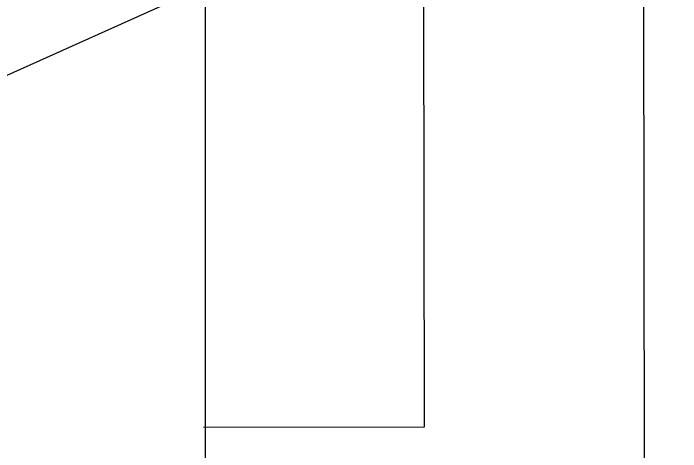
# Model space of a CAD drawing. Header units: metres. Extents: x -39 to 21688, y -24 to 9022.
# Drawn here: x 290.394 to 291.302, y 33.1 to 33.696 of the extents above; entities that cross this region are included whole.
import ezdxf

# ---------------------------------------------------------------- set-up
doc = ezdxf.new("R2010")
doc.units = ezdxf.units.M
doc.header["$MEASUREMENT"] = 0
for name, color, linetype in [('AR-CALLES', 4, 'Continuous'), ('AR-MOBILIRIO', 1, 'Continuous'), ('AR-VENTANAS', 2, 'Continuous')]:
    doc.layers.add(name, color=color, linetype=linetype)

# ---------------------------------------------------------------- blocks, each defined once
blk = doc.blocks.new('AR-MOB. RECEPCION')
at = {"layer": 'AR-MOBILIRIO', "extrusion": (-1.60905e-07, -3.9026e-07, 1)}
for p, q in [((-0.59471, 2.83496, 0), (-0.59472, -2.85186, 0)), ((0.00407, -2.85284, 0), (-0.00019, 0.13393, 0))]:
    blk.add_line(p, q, dxfattribs=at)
at = {"layer": 'AR-MOBILIRIO', "extrusion": (-1.62179e-07, 3.89732e-07, 1)}
blk.add_line((-0.29858, -0.84938, 0), (-0.29683, -1.92437, 0), dxfattribs=at)
at = {"layer": 'AR-MOBILIRIO', "extrusion": (5.23727e-07, 2.57156e-07, 1)}
for q in [(-0.59683, -1.92486, 0), (-0.29683, -1.92437, 0)]:
    blk.add_line((-0.29683, -1.92437, 0), q, dxfattribs=at)

msp = doc.modelspace()

# ---------------------------------------------------------------- linework, layer by layer
at = {"layer": 'AR-VENTANAS'}
msp.add_lwpolyline([(307.41307, 28.55818), (297.83558, 30.5776), (298.42057, 33.35202), (294.79537, 34.39552), (295.60103, 30.19711), (286.66732, 31.94503), (295.12882, 35.74003), (287.26503, 41.27145), (292.14411, 41.77599), (288.43298, 44.90572), (289.86373, 48.43442), (290.08021, 49.60585), (289.15208, 52.86278), (296.65094, 53.46709), (301.51515, 53.74548), (302.47555, 46.85281), (308.11135, 48.09534), (308.07835, 49.12488), (308.07835, 53.4344), (328.49244, 52.99691)], dxfattribs=at)

# ---------------------------------------------------------------- block references
at = {"layer": 'AR-CALLES', "rotation": 359.9998818690912}
msp.add_blockref('AR-MOB. RECEPCION', (291.24956, 35.05805, 0), dxfattribs=at)

doc.saveas('drawing.dxf')
